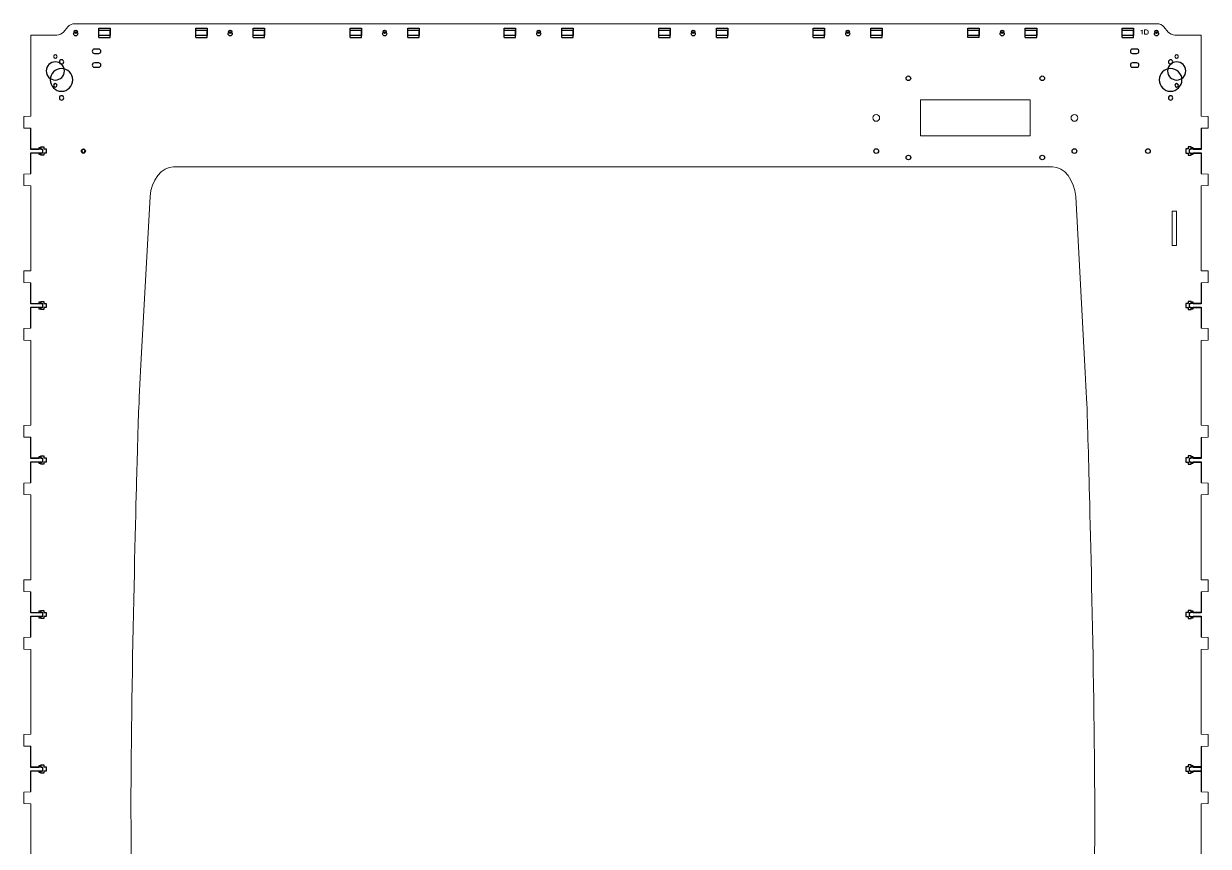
# Model space of a CAD drawing. Header units: millimetres. Extents: x 116 to 1400, y -150 to 993.
# Drawn here: x 116 to 939, y 421 to 993 of the extents above; entities that cross this region are included whole.
import ezdxf

# ---------------------------------------------------------------- set-up
doc = ezdxf.new("R2010")
doc.units = ezdxf.units.MM
doc.layers.get('0').update_dxf_attribs({"color": 1, "lineweight": 25})
doc.layers.add('CHANGED_PARTS', color=3, linetype='Continuous')
doc.layers.add('ORIGIONAL_PARTS_THAT_WERE_', color=6, linetype='Continuous')
for name, color, linetype, lineweight in [('Front', 1, 'Continuous', 0), ('lcd screen', 1, 'Continuous', 0), ('SD slot', 1, 'Continuous', 0), ('Text', 5, 'Continuous', 0)]:
    doc.layers.add(name, color=color, linetype=linetype, lineweight=lineweight)

msp = doc.modelspace()

# ---------------------------------------------------------------- linework, layer by layer
for centre in [(731.06, 954.92), (824.06, 954.92), (708.7, 904.4), (846.42, 904.4), (897.52, 904.4), (731.06, 899.92), (824.06, 899.92)]:
    msp.add_circle(centre, 1.62)
at = {"layer": 'CHANGED_PARTS'}
for p, q in [((168.53, 983.23), (168.53, 988.43)), ((168.53, 988.43), (176.41, 988.43)), ((176.41, 983.23), (176.41, 988.43)), ((235.87, 983.23), (235.87, 988.43)), ((235.87, 988.43), (243.75, 988.43)), ((243.75, 983.23), (243.75, 988.43)), ((275.87, 983.23), (275.87, 988.43)), ((275.87, 988.43), (283.75, 988.43)), ((283.75, 983.23), (283.75, 988.43)), ((343.21, 983.23), (343.21, 988.43)), ((343.21, 988.43), (351.09, 988.43)), ((351.09, 983.23), (351.09, 988.43)), ((383.21, 983.23), (383.21, 988.43)), ((383.21, 988.43), (391.09, 988.43)), ((391.09, 983.23), (391.09, 988.43)), ((450.28, 983.23), (450.28, 988.43)), ((450.28, 988.43), (458.16, 988.43)), ((458.16, 983.23), (458.16, 988.43)), ((490.28, 983.23), (490.28, 988.43)), ((490.28, 988.43), (498.16, 988.43)), ((498.16, 983.23), (498.16, 988.43)), ((557.62, 983.23), (557.62, 988.43)), ((557.62, 988.43), (565.5, 988.43)), ((565.5, 983.23), (565.5, 988.43)), ((597.62, 983.23), (597.62, 988.43)), ((597.62, 988.43), (605.5, 988.43)), ((605.5, 983.23), (605.5, 988.43)), ((664.96, 983.23), (664.96, 988.43)), ((664.96, 988.43), (672.84, 988.43)), ((672.84, 983.23), (672.84, 988.43)), ((704.96, 983.23), (704.96, 988.43)), ((704.96, 988.43), (712.84, 988.43)), ((712.84, 983.23), (712.84, 988.43)), ((772.3, 983.23), (772.3, 988.43)), ((772.3, 988.43), (780.18, 988.43)), ((780.18, 983.23), (780.18, 988.43)), ((812.3, 983.23), (812.3, 988.43)), ((812.3, 988.43), (820.18, 988.43)), ((820.18, 983.23), (820.18, 988.43)), ((879.47, 983.23), (879.47, 988.43)), ((879.47, 988.43), (887.35, 988.43)), ((887.35, 983.23), (887.35, 988.43)), ((168.53, 983.23), (176.41, 983.23)), ((235.87, 983.23), (243.75, 983.23)), ((275.87, 983.23), (283.75, 983.23)), ((343.21, 983.23), (351.09, 983.23)), ((383.21, 983.23), (391.09, 983.23)), ((450.28, 983.23), (458.16, 983.23)), ((490.28, 983.23), (498.16, 983.23)), ((557.62, 983.23), (565.5, 983.23)), ((597.62, 983.23), (605.5, 983.23)), ((664.96, 983.23), (672.84, 983.23)), ((704.96, 983.23), (712.84, 983.23)), ((780.18, 983.23), (772.3, 983.23)), ((812.3, 983.23), (820.18, 983.23)), ((879.47, 983.23), (887.35, 983.23)), ((121.21, 905.83), (121.21, 920.2)), ((934.57, 920.18), (934.57, 905.83)), ((121.21, 905.83), (128.23, 905.83)), ((128.23, 905.83), (128.23, 907.23)), ((128.23, 907.23), (130.43, 907.23)), ((130.43, 907.23), (130.43, 905.83)), ((130.43, 905.83), (131.87, 905.83)), ((131.87, 905.83), (131.87, 902.97)), ((923.9, 905.83), (923.9, 902.97)), ((925.35, 905.83), (923.9, 905.83)), ((927.55, 907.23), (925.35, 907.23)), ((925.35, 907.23), (925.35, 905.83)), ((927.55, 905.83), (927.55, 907.23)), ((934.57, 905.83), (927.55, 905.83)), ((128.23, 902.97), (121.21, 902.97)), ((121.21, 888.62), (121.21, 902.97)), ((128.23, 901.57), (128.23, 902.97)), ((130.43, 901.57), (128.23, 901.57)), ((131.87, 902.97), (130.43, 902.97)), ((130.43, 902.97), (130.43, 901.57)), ((923.9, 902.97), (925.35, 902.97)), ((925.35, 902.97), (925.35, 901.57)), ((925.35, 901.57), (927.55, 901.57)), ((927.55, 901.57), (927.55, 902.97)), ((927.55, 902.97), (934.57, 902.97)), ((934.57, 902.97), (934.57, 888.6)), ((121.21, 798.49), (121.21, 812.86)), ((934.57, 812.84), (934.57, 798.49)), ((121.21, 798.49), (128.23, 798.49)), ((128.23, 798.49), (128.23, 799.89)), ((128.23, 799.89), (130.43, 799.89)), ((130.43, 799.89), (130.43, 798.49)), ((130.43, 798.49), (131.87, 798.49)), ((131.87, 798.49), (131.87, 795.63)), ((923.9, 798.49), (923.9, 795.63)), ((925.35, 798.49), (923.9, 798.49)), ((927.55, 799.89), (925.35, 799.89)), ((925.35, 799.89), (925.35, 798.49)), ((927.55, 798.49), (927.55, 799.89)), ((934.57, 798.49), (927.55, 798.49)), ((128.23, 795.63), (121.21, 795.63)), ((121.21, 781.28), (121.21, 795.63)), ((128.23, 794.23), (128.23, 795.63)), ((130.43, 794.23), (128.23, 794.23)), ((131.87, 795.63), (130.43, 795.63)), ((130.43, 795.63), (130.43, 794.23)), ((923.9, 795.63), (925.35, 795.63)), ((925.35, 795.63), (925.35, 794.23)), ((925.35, 794.23), (927.55, 794.23)), ((927.55, 794.23), (927.55, 795.63)), ((927.55, 795.63), (934.57, 795.63)), ((934.57, 795.63), (934.57, 781.26)), ((121.21, 691.15), (121.21, 705.52)), ((934.57, 705.5), (934.57, 691.15)), ((128.23, 692.55), (130.43, 692.55)), ((128.23, 691.15), (128.23, 692.55)), ((130.43, 692.55), (130.43, 691.15)), ((927.55, 692.55), (925.35, 692.55)), ((925.35, 692.55), (925.35, 691.15)), ((927.55, 691.15), (927.55, 692.55)), ((121.21, 691.15), (128.23, 691.15)), ((128.23, 688.29), (121.21, 688.29)), ((121.21, 673.94), (121.21, 688.29)), ((128.23, 686.89), (128.23, 688.29)), ((130.43, 686.89), (128.23, 686.89)), ((130.43, 691.15), (131.87, 691.15)), ((131.87, 688.29), (130.43, 688.29)), ((130.43, 688.29), (130.43, 686.89)), ((131.87, 691.15), (131.87, 688.29)), ((923.9, 691.15), (923.9, 688.29)), ((925.35, 691.15), (923.9, 691.15)), ((923.9, 688.29), (925.35, 688.29)), ((925.35, 688.29), (925.35, 686.89)), ((925.35, 686.89), (927.55, 686.89)), ((934.57, 691.15), (927.55, 691.15)), ((927.55, 686.89), (927.55, 688.29)), ((927.55, 688.29), (934.57, 688.29)), ((934.57, 688.29), (934.57, 673.92)), ((121.21, 583.81), (121.21, 598.18)), ((934.57, 598.16), (934.57, 583.81)), ((128.23, 583.81), (128.23, 585.21)), ((128.23, 585.21), (130.43, 585.21)), ((130.43, 585.21), (130.43, 583.81)), ((927.55, 585.21), (925.35, 585.21)), ((925.35, 585.21), (925.35, 583.81)), ((927.55, 583.81), (927.55, 585.21)), ((121.21, 583.81), (128.23, 583.81)), ((128.23, 580.95), (121.21, 580.95)), ((121.21, 566.6), (121.21, 580.95)), ((128.23, 579.55), (128.23, 580.95)), ((130.43, 579.55), (128.23, 579.55)), ((130.43, 583.81), (131.87, 583.81)), ((131.87, 580.95), (130.43, 580.95)), ((130.43, 580.95), (130.43, 579.55)), ((131.87, 583.81), (131.87, 580.95)), ((925.35, 583.81), (923.9, 583.81)), ((923.9, 583.81), (923.9, 580.95)), ((923.9, 580.95), (925.35, 580.95)), ((925.35, 580.95), (925.35, 579.55)), ((925.35, 579.55), (927.55, 579.55)), ((934.57, 583.81), (927.55, 583.81)), ((927.55, 579.55), (927.55, 580.95)), ((927.55, 580.95), (934.57, 580.95)), ((934.57, 580.95), (934.57, 566.58)), ((121.21, 476.47), (121.21, 490.84)), ((934.57, 490.82), (934.57, 476.47)), ((128.23, 476.47), (128.23, 477.87)), ((128.23, 477.87), (130.43, 477.87)), ((130.43, 477.87), (130.43, 476.47)), ((927.55, 477.87), (925.35, 477.87)), ((925.35, 477.87), (925.35, 476.47)), ((927.55, 476.47), (927.55, 477.87)), ((121.21, 476.47), (128.23, 476.47)), ((128.23, 473.61), (121.21, 473.61)), ((121.21, 459.26), (121.21, 473.61)), ((128.23, 472.21), (128.23, 473.61)), ((130.43, 472.21), (128.23, 472.21)), ((130.43, 476.47), (131.87, 476.47)), ((131.87, 473.61), (130.43, 473.61)), ((130.43, 473.61), (130.43, 472.21)), ((131.87, 476.47), (131.87, 473.61)), ((925.35, 476.47), (923.9, 476.47)), ((923.9, 476.47), (923.9, 473.61)), ((923.9, 473.61), (925.35, 473.61)), ((925.35, 473.61), (925.35, 472.21)), ((925.35, 472.21), (927.55, 472.21)), ((934.57, 476.47), (927.55, 476.47)), ((927.55, 472.21), (927.55, 473.61)), ((927.55, 473.61), (934.57, 473.61)), ((934.57, 473.61), (934.57, 459.24))]:
    msp.add_line(p, q, dxfattribs=at)
at = {"layer": 'CHANGED_PARTS', "color": 3}
for points in [[(168.51, 975.19), (165.51, 975.19)], [(165.51, 972.19), (168.51, 972.19), (168.51, 972.19)], [(889.76, 975.19), (886.76, 975.19)], [(886.76, 972.19), (889.76, 972.19), (889.76, 972.19)], [(168.51, 965.59), (165.51, 965.59)], [(889.76, 965.59), (886.76, 965.59)], [(165.51, 962.59), (168.51, 962.59), (168.51, 962.59)], [(886.76, 962.59), (889.76, 962.59), (889.76, 962.59)]]:
    msp.add_lwpolyline(points, dxfattribs=at)
for points in [[(151.04, 985.83), (151.04, 986.61), (151.68, 987.25), (152.47, 987.25)], [(152.47, 984.4), (151.68, 984.4), (151.04, 985.04), (151.04, 985.83)], [(152.47, 987.25), (153.25, 987.25), (153.89, 986.61), (153.89, 985.83)], [(153.89, 985.83), (153.89, 985.04), (153.25, 984.4), (152.47, 984.4)], [(258.38, 985.83), (258.38, 986.61), (259.02, 987.25), (259.81, 987.25)], [(259.81, 984.4), (259.02, 984.4), (258.38, 985.04), (258.38, 985.83)], [(259.81, 987.25), (260.59, 987.25), (261.23, 986.61), (261.23, 985.83)], [(261.23, 985.83), (261.23, 985.04), (260.59, 984.4), (259.81, 984.4)], [(365.72, 985.83), (365.72, 986.61), (366.36, 987.25), (367.15, 987.25)], [(367.15, 984.4), (366.36, 984.4), (365.72, 985.04), (365.72, 985.83)], [(367.15, 987.25), (367.93, 987.25), (368.57, 986.61), (368.57, 985.83)], [(368.57, 985.83), (368.57, 985.04), (367.93, 984.4), (367.15, 984.4)], [(472.79, 985.83), (472.79, 986.61), (473.43, 987.25), (474.22, 987.25)], [(474.22, 984.4), (473.43, 984.4), (472.79, 985.04), (472.79, 985.83)], [(474.22, 987.25), (475, 987.25), (475.64, 986.61), (475.64, 985.83)], [(475.64, 985.83), (475.64, 985.04), (475, 984.4), (474.22, 984.4)], [(580.13, 985.83), (580.13, 986.61), (580.77, 987.25), (581.56, 987.25)], [(581.56, 984.4), (580.77, 984.4), (580.13, 985.04), (580.13, 985.83)], [(581.56, 987.25), (582.34, 987.25), (582.98, 986.61), (582.98, 985.83)], [(582.98, 985.83), (582.98, 985.04), (582.34, 984.4), (581.56, 984.4)], [(687.47, 985.83), (687.47, 986.61), (688.11, 987.25), (688.9, 987.25)], [(688.9, 984.4), (688.11, 984.4), (687.47, 985.04), (687.47, 985.83)], [(688.9, 987.25), (689.68, 987.25), (690.32, 986.61), (690.32, 985.83)], [(690.32, 985.83), (690.32, 985.04), (689.68, 984.4), (688.9, 984.4)], [(794.81, 985.83), (794.81, 986.61), (795.45, 987.25), (796.24, 987.25)], [(796.24, 984.4), (795.45, 984.4), (794.81, 985.04), (794.81, 985.83)], [(796.24, 987.25), (797.02, 987.25), (797.66, 986.61), (797.66, 985.83)], [(797.66, 985.83), (797.66, 985.04), (797.02, 984.4), (796.24, 984.4)], [(901.99, 985.83), (901.99, 986.61), (902.63, 987.25), (903.41, 987.25)], [(903.41, 984.4), (902.63, 984.4), (901.99, 985.04), (901.99, 985.83)], [(903.41, 987.25), (904.2, 987.25), (904.84, 986.61), (904.84, 985.83)], [(904.84, 985.83), (904.84, 985.04), (904.2, 984.4), (903.41, 984.4)], [(165.51, 975.19), (164.68, 975.19), (164.01, 974.52), (164.01, 973.69)], [(164.01, 973.69), (164.01, 972.86), (164.68, 972.19), (165.51, 972.19)], [(170.01, 973.69), (170.01, 974.52), (169.34, 975.19), (168.51, 975.19)], [(168.51, 972.19), (169.34, 972.19), (170.01, 972.86), (170.01, 973.69)], [(886.76, 975.19), (885.94, 975.19), (885.26, 974.52), (885.26, 973.69)], [(885.26, 973.69), (885.26, 972.86), (885.94, 972.19), (886.76, 972.19)], [(891.26, 973.69), (891.26, 974.52), (890.59, 975.19), (889.76, 975.19)], [(889.76, 972.19), (890.59, 972.19), (891.26, 972.86), (891.26, 973.69)], [(142.62, 967.85), (141.79, 967.85), (141.12, 967.17), (141.12, 966.35)], [(141.12, 966.35), (141.12, 965.52), (141.79, 964.85), (142.62, 964.85)], [(144.12, 966.35), (144.12, 967.17), (143.45, 967.85), (142.62, 967.85)], [(142.62, 964.85), (143.45, 964.85), (144.12, 965.52), (144.12, 966.35)], [(165.51, 965.59), (164.68, 965.59), (164.01, 964.92), (164.01, 964.09)], [(164.01, 964.09), (164.01, 963.26), (164.68, 962.59), (165.51, 962.59)], [(170.01, 964.09), (170.01, 964.92), (169.34, 965.59), (168.51, 965.59)], [(168.51, 962.59), (169.34, 962.59), (170.01, 963.26), (170.01, 964.09)], [(886.76, 965.59), (885.94, 965.59), (885.26, 964.92), (885.26, 964.09)], [(885.26, 964.09), (885.26, 963.26), (885.94, 962.59), (886.76, 962.59)], [(891.26, 964.09), (891.26, 964.92), (890.59, 965.59), (889.76, 965.59)], [(889.76, 962.59), (890.59, 962.59), (891.26, 963.26), (891.26, 964.09)], [(142.62, 961.75), (138.26, 961.75), (134.72, 958.21), (134.72, 953.85)], [(150.52, 953.85), (150.52, 958.21), (146.98, 961.75), (142.62, 961.75)], [(134.72, 953.85), (134.72, 949.48), (138.26, 945.95), (142.62, 945.95)], [(142.62, 945.95), (146.98, 945.95), (150.52, 949.48), (150.52, 953.85)], [(142.62, 942.85), (141.79, 942.85), (141.12, 942.17), (141.12, 941.35)], [(141.12, 941.35), (141.12, 940.52), (141.79, 939.85), (142.62, 939.85)], [(144.12, 941.35), (144.12, 942.17), (143.45, 942.85), (142.62, 942.85)], [(142.62, 939.85), (143.45, 939.85), (144.12, 940.52), (144.12, 941.35)], [(156.42, 904.34), (156.42, 905.13), (157.06, 905.76), (157.85, 905.76)], [(157.85, 905.76), (158.64, 905.76), (159.27, 905.13), (159.27, 904.34)], [(157.85, 902.91), (157.06, 902.91), (156.42, 903.55), (156.42, 904.34)], [(159.27, 904.34), (159.27, 903.55), (158.64, 902.91), (157.85, 902.91)]]:
    msp.add_open_spline(points, degree=3, dxfattribs=at)
at = {"layer": 'CHANGED_PARTS'}
for points in [[(913.19, 967.85), (912.36, 967.85), (911.69, 967.17), (911.69, 966.35)], [(911.69, 966.35), (911.69, 965.52), (912.36, 964.85), (913.19, 964.85)], [(914.69, 966.35), (914.69, 967.17), (914.02, 967.85), (913.19, 967.85)], [(913.19, 964.85), (914.02, 964.85), (914.69, 965.52), (914.69, 966.35)], [(913.19, 961.75), (908.83, 961.75), (905.29, 958.21), (905.29, 953.85)], [(921.09, 953.85), (921.09, 958.21), (917.55, 961.75), (913.19, 961.75)], [(905.29, 953.85), (905.29, 949.48), (908.83, 945.95), (913.19, 945.95)], [(913.19, 945.95), (917.55, 945.95), (921.09, 949.48), (921.09, 953.85)], [(913.19, 942.85), (912.36, 942.85), (911.69, 942.17), (911.69, 941.35)], [(911.69, 941.35), (911.69, 940.52), (912.36, 939.85), (913.19, 939.85)], [(914.69, 941.35), (914.69, 942.17), (914.02, 942.85), (913.19, 942.85)], [(913.19, 939.85), (914.02, 939.85), (914.69, 940.52), (914.69, 941.35)]]:
    msp.add_open_spline(points, degree=3, dxfattribs=at)
at = {"layer": 'Front', "color": 1}
for p, q in [((151.76, 992.87), (903.89, 992.87)), ((139.37, 984.87), (121.21, 984.87)), ((121.21, 984.87), (121.21, 966.76)), ((916.28, 984.87), (934.57, 984.87)), ((934.57, 984.87), (934.57, 966.76)), ((121.21, 928.63), (121.21, 967.96)), ((934.57, 928.62), (934.57, 967.96)), ((116.34, 928.43), (121.21, 928.63)), ((116.34, 920.4), (116.34, 928.43)), ((934.57, 928.62), (939.44, 928.42)), ((939.44, 928.42), (939.44, 920.38)), ((121.21, 920.2), (116.34, 920.4)), ((939.44, 920.38), (934.57, 920.18)), ((116.34, 888.42), (121.21, 888.62)), ((116.34, 880.38), (116.34, 888.42)), ((934.57, 888.6), (939.44, 888.4)), ((939.44, 888.4), (939.44, 880.37)), ((121.21, 880.18), (116.34, 880.38)), ((121.21, 821.29), (121.21, 880.18)), ((939.44, 880.37), (934.57, 880.17)), ((934.57, 880.17), (934.57, 821.28)), ((116.34, 821.09), (121.21, 821.29)), ((116.34, 813.06), (116.34, 821.09)), ((934.57, 821.28), (939.44, 821.08)), ((939.44, 821.08), (939.44, 813.04)), ((121.21, 812.86), (116.34, 813.06)), ((939.44, 813.04), (934.57, 812.84)), ((116.34, 781.08), (121.21, 781.28)), ((116.34, 773.04), (116.34, 781.08)), ((934.57, 781.26), (939.44, 781.06)), ((939.44, 781.06), (939.44, 773.03)), ((121.21, 772.84), (116.34, 773.04)), ((121.21, 713.95), (121.21, 772.84)), ((939.44, 773.03), (934.57, 772.83)), ((934.57, 772.83), (934.57, 713.94)), ((116.34, 713.75), (121.21, 713.95)), ((116.34, 705.72), (116.34, 713.75)), ((934.57, 713.94), (939.44, 713.74)), ((939.44, 713.74), (939.44, 705.7)), ((121.21, 705.52), (116.34, 705.72)), ((939.44, 705.7), (934.57, 705.5)), ((116.34, 673.74), (121.21, 673.94)), ((116.34, 665.7), (116.34, 673.74)), ((934.57, 673.92), (939.44, 673.72)), ((939.44, 673.72), (939.44, 665.69)), ((121.21, 665.5), (116.34, 665.7)), ((121.21, 606.61), (121.21, 665.5)), ((939.44, 665.69), (934.57, 665.49)), ((934.57, 665.49), (934.57, 606.6)), ((116.34, 606.41), (121.21, 606.61)), ((116.34, 598.38), (116.34, 606.41)), ((934.57, 606.6), (939.44, 606.4)), ((939.44, 606.4), (939.44, 598.36)), ((121.21, 598.18), (116.34, 598.38)), ((939.44, 598.36), (934.57, 598.16)), ((116.34, 566.4), (121.21, 566.6)), ((116.34, 558.36), (116.34, 566.4)), ((934.57, 566.58), (939.44, 566.38)), ((939.44, 566.38), (939.44, 558.35)), ((121.21, 558.16), (116.34, 558.36)), ((121.21, 499.27), (121.21, 558.16)), ((939.44, 558.35), (934.57, 558.15)), ((934.57, 558.15), (934.57, 499.26)), ((116.34, 499.07), (121.21, 499.27)), ((116.34, 491.04), (116.34, 499.07)), ((934.57, 499.26), (939.44, 499.06)), ((939.44, 499.06), (939.44, 491.02)), ((121.21, 490.84), (116.34, 491.04)), ((939.44, 491.02), (934.57, 490.82)), ((116.34, 459.06), (121.21, 459.26)), ((116.34, 451.03), (116.34, 459.06)), ((934.57, 459.24), (939.44, 459.04)), ((939.44, 459.04), (939.44, 451.01)), ((121.21, 450.83), (116.34, 451.03)), ((121.21, 391.93), (121.21, 450.83)), ((939.44, 451.01), (934.57, 450.81)), ((934.57, 450.81), (934.57, 391.92))]:
    msp.add_line(p, q, dxfattribs=at)
for points in [[(147.11, 990.71), (144.02, 987.03)], [(351.56, 992.87), (151.76, 992.87)], [(903.89, 992.87), (704.09, 992.87)], [(911.63, 987.03), (908.54, 990.71)], [(220.41, 893.39), (831.1, 893.39)], [(197.8, 755.91), (204.19, 872.75)], [(847.32, 872.75), (853.75, 754.86)]]:
    msp.add_lwpolyline(points, dxfattribs=at)
for points in [[(151.76, 992.87), (150.2, 992.87), (148.11, 991.9), (147.11, 990.71)], [(908.54, 990.71), (907.54, 991.9), (905.44, 992.87), (903.89, 992.87)], [(144.02, 987.03), (143.02, 985.84), (140.92, 984.87), (139.37, 984.87)], [(916.28, 984.87), (914.72, 984.87), (912.63, 985.84), (911.63, 987.03)], [(204.19, 872.75), (204.92, 884.1), (212.22, 893.39), (220.41, 893.39)], [(831.1, 893.39), (839.3, 893.39), (846.59, 884.1), (847.32, 872.75)], [(196.21, 723.31), (196.47, 729.87), (197.18, 744.54), (197.8, 755.91)], [(853.75, 754.86), (854.37, 743.49), (855.05, 729.06), (855.26, 722.78)], [(195.18, 690.66), (195.49, 702.05), (195.96, 716.74), (196.21, 723.31)], [(855.26, 722.78), (855.48, 716.51), (855.9, 702.05), (856.22, 690.66)], [(190.87, 449.69), (190.87, 534.52), (195.18, 690.66), (195.18, 690.66)], [(856.22, 690.66), (856.22, 690.66), (860.52, 534.52), (860.52, 449.69)], [(204.15, 54.26), (204.15, 54.26), (190.87, 247.28), (190.87, 449.69)], [(860.52, 449.69), (860.52, 247.28), (847.24, 54.26), (847.24, 54.26)]]:
    msp.add_open_spline(points, degree=3, dxfattribs=at)
at = {"layer": 'lcd screen'}
for p, q in [((739.56, 939.92), (815.56, 939.92)), ((739.56, 914.92), (739.56, 939.92)), ((815.56, 939.92), (815.56, 914.92)), ((815.56, 914.92), (739.56, 914.92))]:
    msp.add_line(p, q, dxfattribs=at)
for centre in [(708.7, 927.42), (846.42, 927.42)]:
    msp.add_circle(centre, 2.37, dxfattribs=at)
at = {"layer": 'ORIGIONAL_PARTS_THAT_WERE_', "color": 6}
for p, q in [((121.21, 905.55), (121.21, 920.2)), ((934.57, 920.18), (934.57, 905.55)), ((126.82, 905.55), (121.21, 905.55)), ((128.58, 906.67), (126.82, 906.67)), ((126.82, 906.67), (126.82, 905.55)), ((128.58, 905.55), (128.58, 906.67)), ((129.74, 905.55), (128.58, 905.55)), ((129.74, 903.25), (129.74, 905.55)), ((927.19, 905.55), (926.04, 905.55)), ((926.04, 905.55), (926.04, 903.25)), ((928.95, 906.67), (927.19, 906.67)), ((927.19, 906.67), (927.19, 905.55)), ((928.95, 905.55), (928.95, 906.67)), ((934.57, 905.55), (928.95, 905.55)), ((121.21, 888.62), (121.21, 903.25)), ((121.21, 903.25), (126.82, 903.25)), ((126.82, 903.25), (126.82, 902.13)), ((126.82, 902.13), (128.58, 902.13)), ((128.58, 902.13), (128.58, 903.25)), ((128.58, 903.25), (129.74, 903.25)), ((926.04, 903.25), (927.19, 903.25)), ((927.19, 903.25), (927.19, 902.14)), ((927.19, 902.14), (928.95, 902.14)), ((928.95, 902.14), (928.95, 903.25)), ((928.95, 903.25), (934.57, 903.25)), ((934.57, 903.25), (934.57, 888.6)), ((121.21, 798.21), (121.21, 812.86)), ((934.57, 812.84), (934.57, 798.21)), ((128.58, 799.33), (126.82, 799.33)), ((126.82, 799.33), (126.82, 798.21)), ((128.58, 798.21), (128.58, 799.33)), ((928.95, 799.33), (927.19, 799.33)), ((927.19, 799.33), (927.19, 798.21)), ((928.95, 798.21), (928.95, 799.33)), ((126.82, 798.21), (121.21, 798.21)), ((121.21, 781.28), (121.21, 795.91)), ((121.21, 795.91), (126.82, 795.91)), ((126.82, 795.91), (126.82, 794.79)), ((126.82, 794.79), (128.58, 794.79)), ((129.74, 798.21), (128.58, 798.21)), ((128.58, 794.79), (128.58, 795.91)), ((128.58, 795.91), (129.74, 795.91)), ((129.74, 795.91), (129.74, 798.21)), ((927.19, 798.21), (926.04, 798.21)), ((926.04, 798.21), (926.04, 795.91)), ((926.04, 795.91), (927.19, 795.91)), ((927.19, 795.91), (927.19, 794.8)), ((927.19, 794.8), (928.95, 794.8)), ((934.57, 798.21), (928.95, 798.21)), ((928.95, 794.8), (928.95, 795.91)), ((928.95, 795.91), (934.57, 795.91)), ((934.57, 795.91), (934.57, 781.26)), ((121.21, 690.87), (121.21, 705.52)), ((934.57, 705.5), (934.57, 690.87)), ((128.58, 691.99), (126.82, 691.99)), ((126.82, 691.99), (126.82, 690.87)), ((128.58, 690.87), (128.58, 691.99)), ((928.95, 691.99), (927.19, 691.99)), ((927.19, 691.99), (927.19, 690.87)), ((928.95, 690.87), (928.95, 691.99)), ((126.82, 690.87), (121.21, 690.87)), ((121.21, 673.94), (121.21, 688.57)), ((121.21, 688.57), (126.82, 688.57)), ((126.82, 688.57), (126.82, 687.45)), ((126.82, 687.45), (128.58, 687.45)), ((129.74, 690.87), (128.58, 690.87)), ((128.58, 687.45), (128.58, 688.57)), ((128.58, 688.57), (129.74, 688.57)), ((129.74, 688.57), (129.74, 690.87)), ((927.19, 690.87), (926.04, 690.87)), ((926.04, 690.87), (926.04, 688.57)), ((926.04, 688.57), (927.19, 688.57)), ((927.19, 688.57), (927.19, 687.46)), ((927.19, 687.46), (928.95, 687.46)), ((934.57, 690.87), (928.95, 690.87)), ((928.95, 687.46), (928.95, 688.57)), ((928.95, 688.57), (934.57, 688.57)), ((934.57, 688.57), (934.57, 673.92)), ((121.21, 583.53), (121.21, 598.18)), ((934.57, 598.16), (934.57, 583.53)), ((128.58, 584.65), (126.82, 584.65)), ((126.82, 584.65), (126.82, 583.53)), ((128.58, 583.53), (128.58, 584.65)), ((928.95, 584.65), (927.19, 584.65)), ((927.19, 584.65), (927.19, 583.53)), ((928.95, 583.53), (928.95, 584.65)), ((126.82, 583.53), (121.21, 583.53)), ((121.21, 566.6), (121.21, 581.23)), ((121.21, 581.23), (126.82, 581.23)), ((126.82, 581.23), (126.82, 580.11)), ((126.82, 580.11), (128.58, 580.11)), ((129.74, 583.53), (128.58, 583.53)), ((128.58, 580.11), (128.58, 581.23)), ((128.58, 581.23), (129.74, 581.23)), ((129.74, 581.23), (129.74, 583.53)), ((927.19, 583.53), (926.04, 583.53)), ((926.04, 583.53), (926.04, 581.23)), ((926.04, 581.23), (927.19, 581.23)), ((927.19, 581.23), (927.19, 580.12)), ((927.19, 580.12), (928.95, 580.12)), ((934.57, 583.53), (928.95, 583.53)), ((928.95, 580.12), (928.95, 581.23)), ((928.95, 581.23), (934.57, 581.23)), ((934.57, 581.23), (934.57, 566.58)), ((121.21, 476.19), (121.21, 490.84)), ((934.57, 490.82), (934.57, 460.82)), ((126.82, 476.19), (121.21, 476.19)), ((121.21, 459.26), (121.21, 473.89)), ((121.21, 473.89), (126.82, 473.89)), ((128.58, 477.31), (126.82, 477.31)), ((126.82, 477.31), (126.82, 476.19)), ((126.82, 473.89), (126.82, 472.77)), ((126.82, 472.77), (128.58, 472.77)), ((128.58, 476.19), (128.58, 477.31)), ((129.74, 476.19), (128.58, 476.19)), ((128.58, 472.77), (128.58, 473.89)), ((128.58, 473.89), (129.74, 473.89)), ((129.74, 473.89), (129.74, 476.19)), ((927.19, 476.19), (926.04, 476.19)), ((926.04, 476.19), (926.04, 473.89)), ((926.04, 473.89), (927.19, 473.89)), ((928.95, 477.31), (927.19, 477.31)), ((927.19, 477.31), (927.19, 476.19)), ((927.19, 473.89), (927.19, 472.78)), ((927.19, 472.78), (928.95, 472.78)), ((928.95, 476.19), (928.95, 477.31)), ((934.57, 476.19), (928.95, 476.19)), ((928.95, 472.78), (928.95, 473.89)), ((928.95, 473.89), (934.57, 473.89)), ((934.57, 473.89), (934.57, 459.24))]:
    msp.add_line(p, q, dxfattribs=at)
for points in [[(168.53, 989.72), (176.41, 989.72), (176.41, 984.76), (168.53, 984.76), (168.53, 989.72), (168.53, 989.72)], [(235.87, 989.72), (243.75, 989.72), (243.75, 984.76), (235.87, 984.76), (235.87, 989.72), (235.87, 989.72)], [(275.87, 989.72), (283.75, 989.72), (283.75, 984.76), (275.87, 984.76), (275.87, 989.72), (275.87, 989.72)], [(343.21, 989.72), (351.09, 989.72), (351.09, 984.76), (343.21, 984.76), (343.21, 989.72), (343.21, 989.72)], [(383.21, 989.72), (391.09, 989.72), (391.09, 984.76), (383.21, 984.76), (383.21, 989.72), (383.21, 989.72)], [(450.28, 989.72), (458.16, 989.72), (458.16, 984.76), (450.28, 984.76), (450.28, 989.72), (450.28, 989.72)], [(490.28, 989.72), (498.16, 989.72), (498.16, 984.76), (490.28, 984.76), (490.28, 989.72), (490.28, 989.72)], [(557.62, 989.72), (565.5, 989.72), (565.5, 984.76), (557.62, 984.76), (557.62, 989.72), (557.62, 989.72)], [(597.62, 989.72), (605.5, 989.72), (605.5, 984.76), (597.62, 984.76), (597.62, 989.72), (597.62, 989.72)], [(664.96, 989.72), (672.84, 989.72), (672.84, 984.76), (664.96, 984.76), (664.96, 989.72), (664.96, 989.72)], [(704.96, 989.72), (712.84, 989.72), (712.84, 984.76), (704.96, 984.76), (704.96, 989.72), (704.96, 989.72)], [(772.3, 989.72), (780.18, 989.72), (780.18, 984.76), (772.3, 984.76), (772.3, 989.72), (772.3, 989.72)], [(812.3, 989.72), (820.18, 989.72), (820.18, 984.76), (812.3, 984.76), (812.3, 989.72), (812.3, 989.72)], [(879.47, 989.72), (887.35, 989.72), (887.35, 984.76), (879.47, 984.76), (879.47, 989.72), (879.47, 989.72)]]:
    msp.add_lwpolyline(points, dxfattribs=at)
for points in [[(151.33, 987.24), (151.33, 987.87), (151.84, 988.38), (152.47, 988.38)], [(152.47, 988.38), (153.1, 988.38), (153.61, 987.87), (153.61, 987.24)], [(258.67, 987.24), (258.67, 987.87), (259.18, 988.38), (259.81, 988.38)], [(259.81, 988.38), (260.44, 988.38), (260.95, 987.87), (260.95, 987.24)], [(366.01, 987.24), (366.01, 987.87), (366.52, 988.38), (367.15, 988.38)], [(367.15, 988.38), (367.78, 988.38), (368.29, 987.87), (368.29, 987.24)], [(473.08, 987.24), (473.08, 987.87), (473.59, 988.38), (474.22, 988.38)], [(474.22, 988.38), (474.85, 988.38), (475.36, 987.87), (475.36, 987.24)], [(580.42, 987.24), (580.42, 987.87), (580.93, 988.38), (581.56, 988.38)], [(581.56, 988.38), (582.19, 988.38), (582.7, 987.87), (582.7, 987.24)], [(687.76, 987.24), (687.76, 987.87), (688.27, 988.38), (688.9, 988.38)], [(688.9, 988.38), (689.53, 988.38), (690.04, 987.87), (690.04, 987.24)], [(795.1, 987.24), (795.1, 987.87), (795.61, 988.38), (796.24, 988.38)], [(796.24, 988.38), (796.87, 988.38), (797.38, 987.87), (797.38, 987.24)], [(902.27, 987.24), (902.27, 987.87), (902.78, 988.38), (903.41, 988.38)], [(903.41, 988.38), (904.04, 988.38), (904.55, 987.87), (904.55, 987.24)], [(152.47, 986.1), (151.84, 986.1), (151.33, 986.61), (151.33, 987.24)], [(153.61, 987.24), (153.61, 986.61), (153.1, 986.1), (152.47, 986.1)], [(259.81, 986.1), (259.18, 986.1), (258.67, 986.61), (258.67, 987.24)], [(260.95, 987.24), (260.95, 986.61), (260.44, 986.1), (259.81, 986.1)], [(367.15, 986.1), (366.52, 986.1), (366.01, 986.61), (366.01, 987.24)], [(368.29, 987.24), (368.29, 986.61), (367.78, 986.1), (367.15, 986.1)], [(474.22, 986.1), (473.59, 986.1), (473.08, 986.61), (473.08, 987.24)], [(475.36, 987.24), (475.36, 986.61), (474.85, 986.1), (474.22, 986.1)], [(581.56, 986.1), (580.93, 986.1), (580.42, 986.61), (580.42, 987.24)], [(582.7, 987.24), (582.7, 986.61), (582.19, 986.1), (581.56, 986.1)], [(688.9, 986.1), (688.27, 986.1), (687.76, 986.61), (687.76, 987.24)], [(690.04, 987.24), (690.04, 986.61), (689.53, 986.1), (688.9, 986.1)], [(796.24, 986.1), (795.61, 986.1), (795.1, 986.61), (795.1, 987.24)], [(797.38, 987.24), (797.38, 986.61), (796.87, 986.1), (796.24, 986.1)], [(903.41, 986.1), (902.78, 986.1), (902.27, 986.61), (902.27, 987.24)], [(904.55, 987.24), (904.55, 986.61), (904.04, 986.1), (903.41, 986.1)], [(138.32, 966.37), (134.83, 966.37), (132, 963.54), (132, 960.05)], [(138.32, 971.25), (137.66, 971.25), (137.12, 970.71), (137.12, 970.05)], [(137.12, 970.05), (137.12, 969.39), (137.66, 968.85), (138.32, 968.85)], [(139.52, 970.05), (139.52, 970.71), (138.99, 971.25), (138.32, 971.25)], [(138.32, 968.85), (138.99, 968.85), (139.52, 969.39), (139.52, 970.05)], [(144.64, 960.05), (144.64, 963.54), (141.81, 966.37), (138.32, 966.37)], [(917.45, 966.37), (913.96, 966.37), (911.13, 963.54), (911.13, 960.05)], [(917.45, 971.25), (916.79, 971.25), (916.25, 970.71), (916.25, 970.05)], [(916.25, 970.05), (916.25, 969.39), (916.79, 968.85), (917.45, 968.85)], [(918.65, 970.05), (918.65, 970.71), (918.11, 971.25), (917.45, 971.25)], [(917.45, 968.85), (918.11, 968.85), (918.65, 969.39), (918.65, 970.05)], [(923.77, 960.05), (923.77, 963.54), (920.94, 966.37), (917.45, 966.37)], [(132, 960.05), (132, 956.56), (134.83, 953.73), (138.32, 953.73)], [(138.32, 953.73), (141.81, 953.73), (144.64, 956.56), (144.64, 960.05)], [(911.13, 960.05), (911.13, 956.56), (913.96, 953.73), (917.45, 953.73)], [(917.45, 953.73), (920.94, 953.73), (923.77, 956.56), (923.77, 960.05)], [(138.32, 951.25), (137.66, 951.25), (137.12, 950.71), (137.12, 950.05)], [(137.12, 950.05), (137.12, 949.39), (137.66, 948.85), (138.32, 948.85)], [(139.52, 950.05), (139.52, 950.71), (138.99, 951.25), (138.32, 951.25)], [(138.32, 948.85), (138.99, 948.85), (139.52, 949.39), (139.52, 950.05)], [(917.45, 951.25), (916.79, 951.25), (916.25, 950.71), (916.25, 950.05)], [(916.25, 950.05), (916.25, 949.39), (916.79, 948.85), (917.45, 948.85)], [(918.65, 950.05), (918.65, 950.71), (918.11, 951.25), (917.45, 951.25)], [(917.45, 948.85), (918.11, 948.85), (918.65, 949.39), (918.65, 950.05)], [(157.85, 905.6), (157.19, 905.6), (156.65, 905.06), (156.65, 904.4)], [(159.05, 904.4), (159.05, 905.06), (158.51, 905.6), (157.85, 905.6)], [(156.65, 904.4), (156.65, 903.74), (157.19, 903.2), (157.85, 903.2)], [(157.85, 903.2), (158.51, 903.2), (159.05, 903.74), (159.05, 904.4)]]:
    msp.add_open_spline(points, degree=3, dxfattribs=at)
at = {"layer": 'SD slot'}
for p, q in [((917.24, 862.73), (914.24, 862.73)), ((914.24, 862.73), (914.24, 838.73)), ((917.24, 862.73), (917.24, 838.73)), ((917.24, 838.73), (914.24, 838.73))]:
    msp.add_line(p, q, dxfattribs=at)
at = {"layer": 'Text', "color": 5}
for points in [[(893.39, 988.49), (893.5, 988.49), (893.5, 985.51)], [(895, 988.51), (896.47, 988.51)], [(896.47, 985.49), (895, 985.49), (895, 988.51), (895, 988.51)]]:
    msp.add_lwpolyline(points, dxfattribs=at)
for points in [[(892.45, 987.93), (892.91, 988.04), (893.21, 988.28), (893.39, 988.49)], [(896.47, 988.51), (897.31, 988.51), (897.73, 987.9), (897.73, 987)], [(897.73, 987), (897.73, 986.1), (897.31, 985.49), (896.47, 985.49)]]:
    msp.add_open_spline(points, degree=3, dxfattribs=at)

doc.saveas('drawing.dxf')
